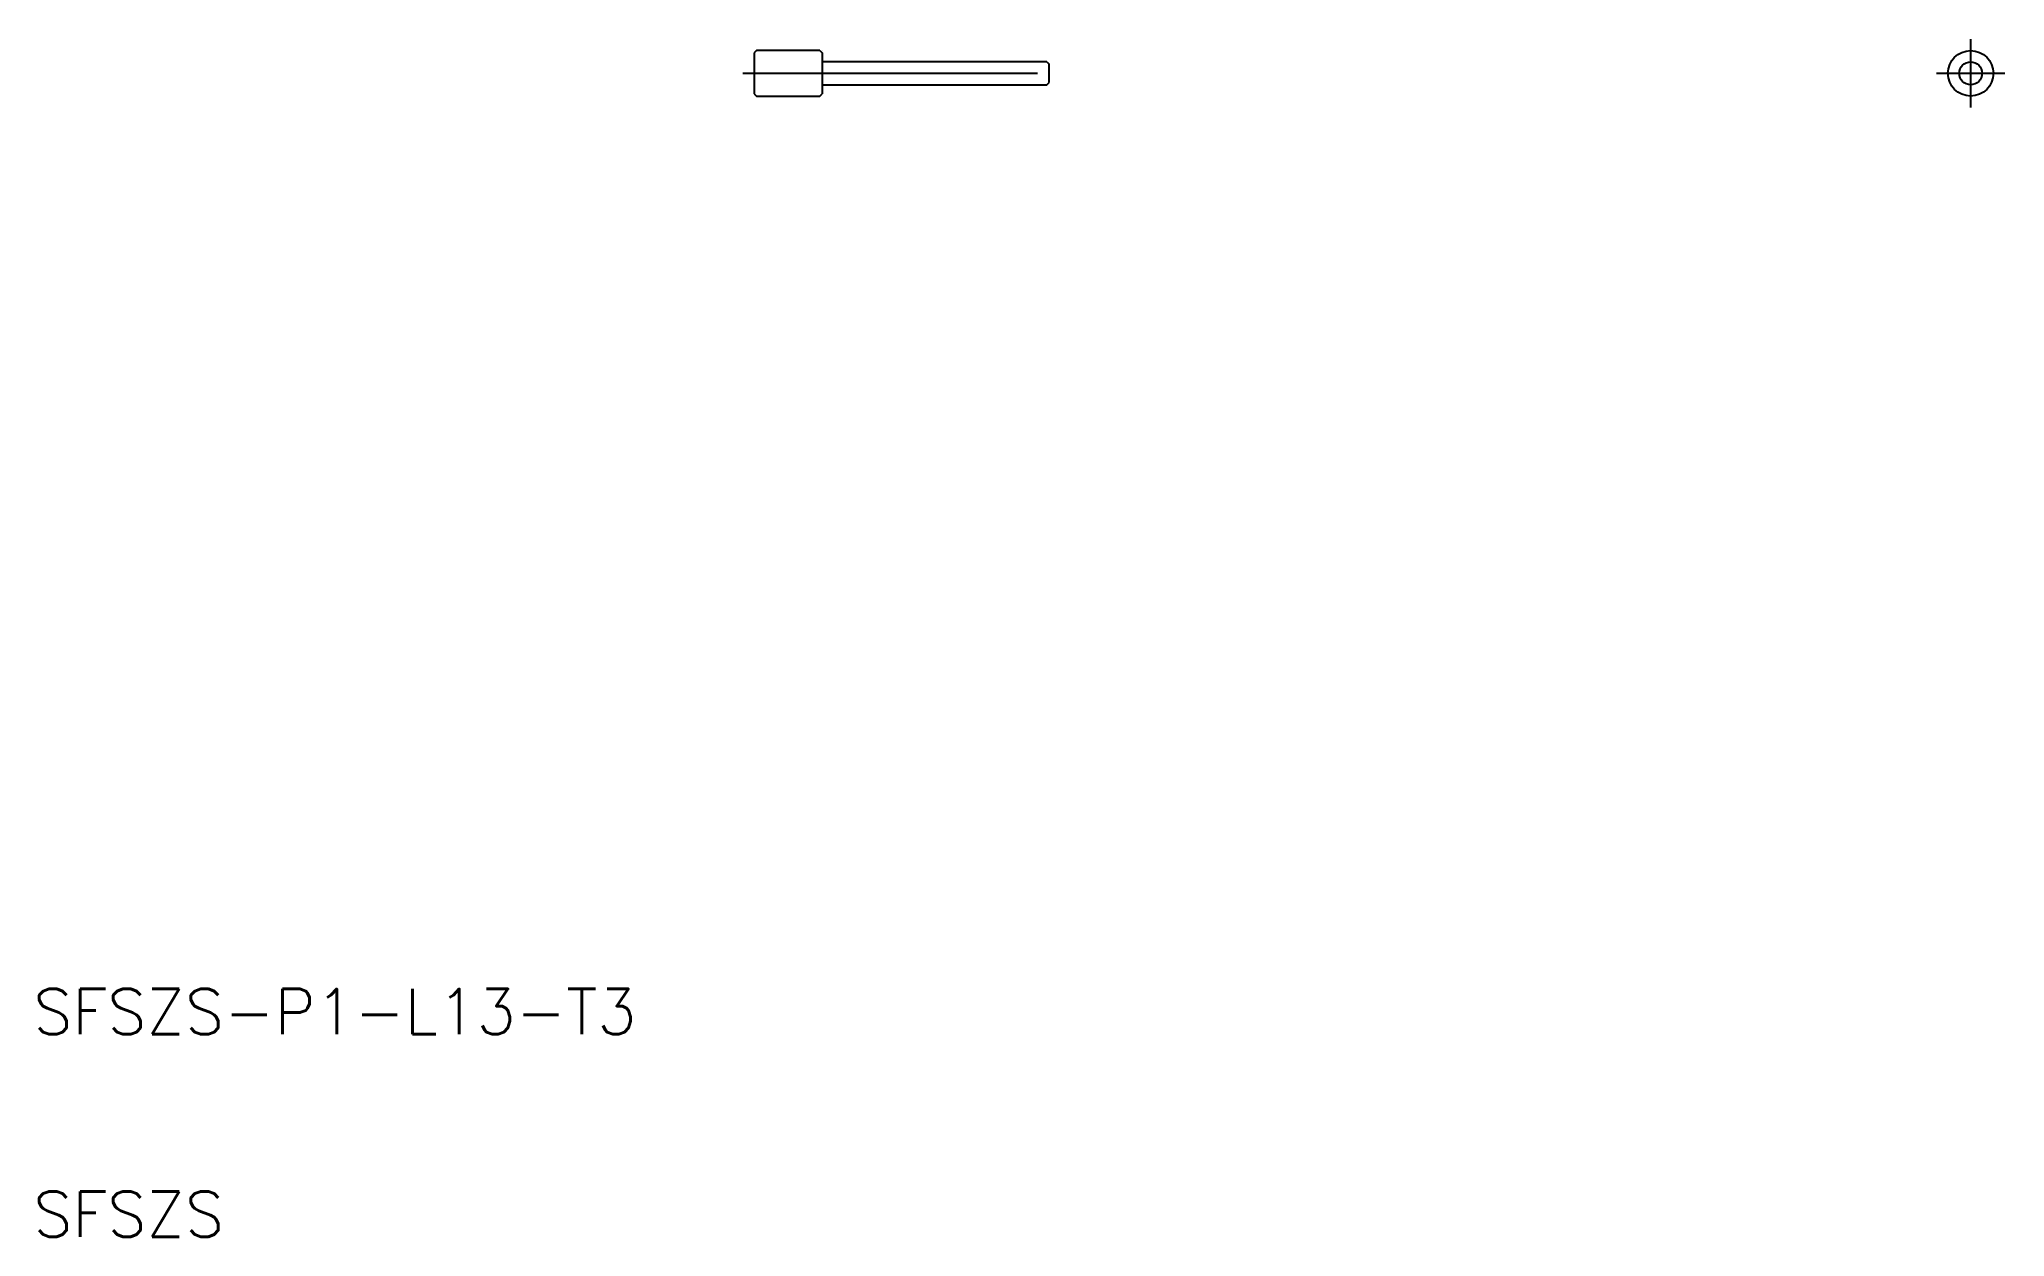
# Model space of a CAD drawing. Extents: x 135.2 to 221.8, y 144 to 196.8.
import ezdxf

# ---------------------------------------------------------------- set-up
doc = ezdxf.new("R2010")
doc.units = 0
doc.linetypes.add('CENTER', pattern=[17.5, 13, -1.5, 1.5, -1.5])
doc.layers.get('0').update_dxf_attribs({"linetype": 'CONTINUOUS'})
doc.layers.add('CENTER', color=1, linetype='CENTER')
doc.styles.get("Standard").update_dxf_attribs({"font": 'txt.shx', "bigfont": '@extfont2.shx'})

msp = doc.modelspace()

# ---------------------------------------------------------------- linework, layer by layer
at = {"color": 7, "linetype": 'CONTINUOUS'}
for p, q in [((166.791, 196.288), (166.691, 196.188)), ((166.691, 196.188), (166.691, 194.388)), ((169.591, 196.288), (166.791, 196.288)), ((169.591, 196.288), (169.691, 196.188)), ((169.691, 196.288), (169.691, 196.288)), ((169.691, 196.188), (169.691, 194.388)), ((166.691, 195.788), (166.691, 194.788)), ((179.591, 195.788), (169.691, 195.788)), ((179.591, 195.788), (179.691, 195.688)), ((179.691, 194.888), (179.691, 195.688)), ((166.691, 194.388), (166.791, 194.288)), ((166.791, 194.288), (169.591, 194.288)), ((169.591, 194.288), (169.691, 194.388)), ((169.691, 194.788), (179.591, 194.788)), ((179.591, 194.788), (179.691, 194.888))]:
    msp.add_line(p, q, dxfattribs=at)
for radius in [1, 0.5]:
    msp.add_circle((220.323, 195.288), radius, dxfattribs=at)
at = {"layer": 'CENTER', "color": 1, "linetype": 'CENTER'}
for p, q in [((220.323, 196.788), (220.323, 193.788)), ((166.191, 195.288), (180.191, 195.288)), ((218.823, 195.288), (221.823, 195.288))]:
    msp.add_line(p, q, dxfattribs=at)

# ---------------------------------------------------------------- texts
at = {"color": 7, "linetype": 'CONTINUOUS'}
for s, p in [('SFSZS-P1-L13-T3', (134.921, 152.923)), ('SFSZS', (134.921, 143.995))]:
    msp.add_text(s, height=2, dxfattribs=at).set_placement(p)

doc.saveas('drawing.dxf')
